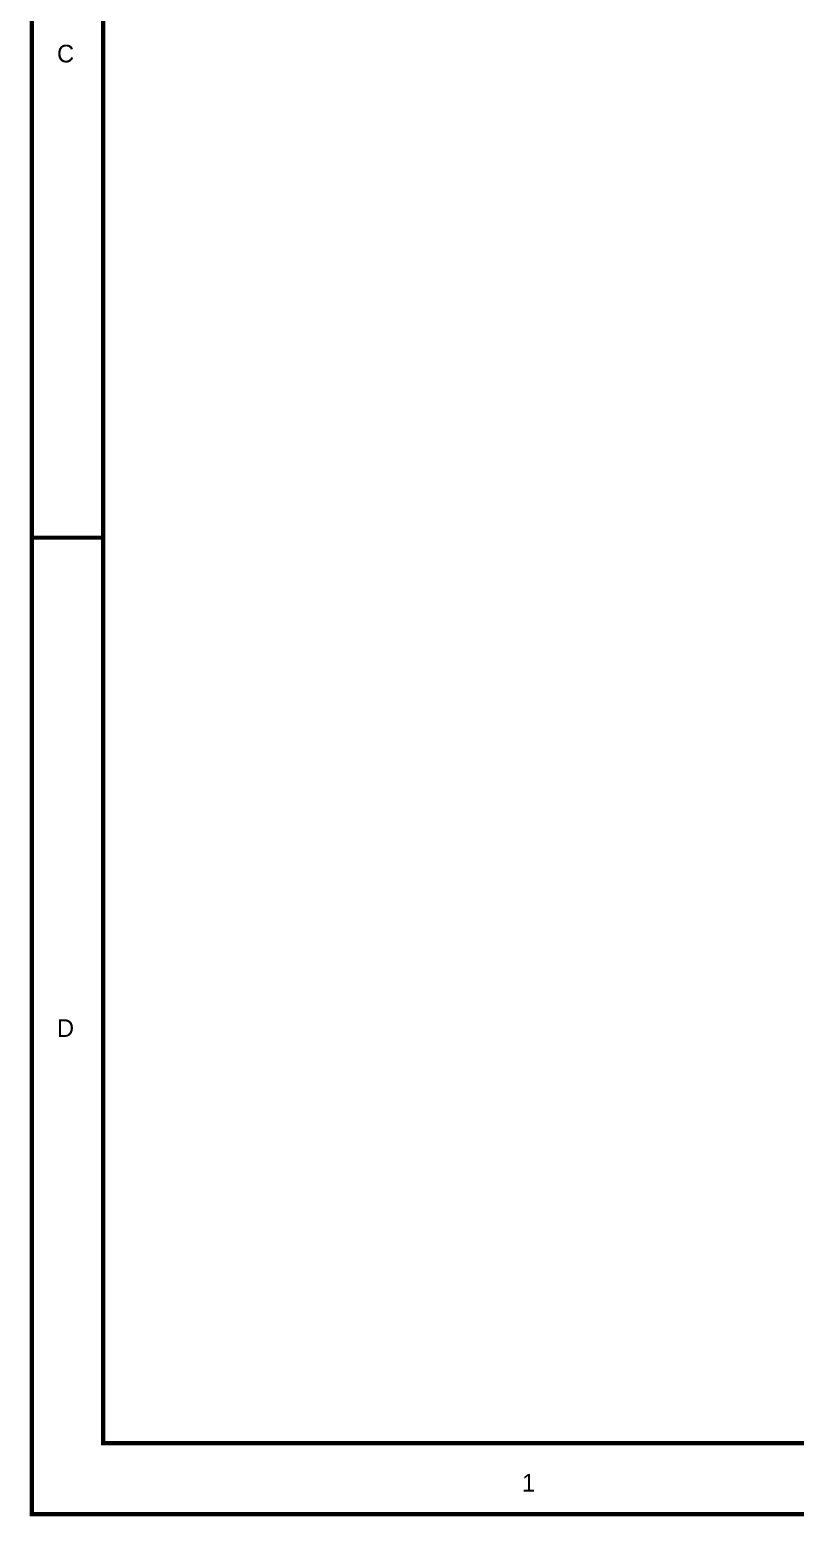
# Model space of a CAD drawing. Header units: inches. Extents: x 0 to 432, y 0 to 280.
# Drawn here: x -0.1 to 54.6, y -0.1 to 106.2 of the extents above; entities that cross this region are included whole.
import ezdxf

# ---------------------------------------------------------------- set-up
doc = ezdxf.new("R2010")
doc.units = ezdxf.units.IN
doc.layers.add('Sheet', color=255, linetype='Continuous')

msp = doc.modelspace()

# ---------------------------------------------------------------- linework, layer by layer
at = {"layer": 'Sheet'}
for points in [[(0, 279.38, 0.3, 0.3, 0), (431.8, 279.38, 0.3, 0.3, 0), (431.8, 0, 0.3, 0.3, 0), (0, 0, 0.3, 0.3, 0), (0, 279.38, 0.3, 0.3, 0)], [(0, 279.38, 0.0991, 0.0991, 0), (0, 0, 0.0991, 0.0991, 0), (431.8, 0, 0.0991, 0.0991, 0), (431.8, 279.38, 0.0991, 0.0991, 0), (0, 279.38, 0.0991, 0.0991, 0), (0, 279.38, 0.0991, 0.0991, 0)], [(5.1, 274.3, 0.3, 0.3, 0), (426.72, 274.3, 0.3, 0.3, 0), (426.72, 5.08, 0.3, 0.3, 0), (5.1, 5.08, 0.3, 0.3, 0), (5.1, 274.3, 0.3, 0.3, 0)], [(5.1, 274.3, 0.0991, 0.0991, 0), (5.1, 5.08, 0.0991, 0.0991, 0), (426.72, 5.08, 0.0991, 0.0991, 0), (426.72, 274.3, 0.0991, 0.0991, 0), (5.1, 274.3, 0.0991, 0.0991, 0), (5.1, 274.3, 0.0991, 0.0991, 0)]]:
    msp.add_lwpolyline(points, format="xyseb", close=True, dxfattribs=at)
msp.add_lwpolyline([(0, 69.85, 0.3, 0.3, 0), (5.09, 69.85, 0.3, 0.3, 0)], format="xyseb", dxfattribs=at)

# ---------------------------------------------------------------- texts
for s, p in [('C', (1.8, 103.85)), ('D', (1.8, 34.14)), ('1', (35.04, 1.62))]:
    msp.add_text(s, height=1.26, dxfattribs=at).set_placement(p)

doc.saveas('drawing.dxf')
